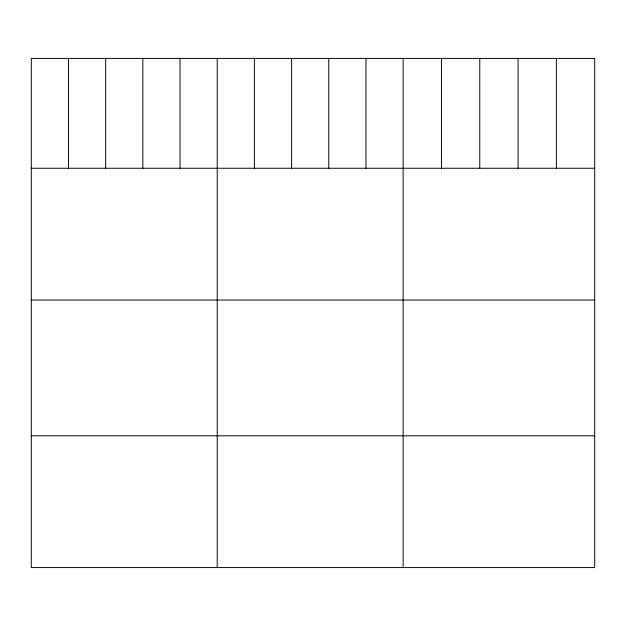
<?xml version="1.0" encoding="UTF-8"?>
<svg xmlns="http://www.w3.org/2000/svg" width="626" height="626" viewBox="0 0 626 626"><rect width="100%" height="100%" fill="white"/><g stroke="black" fill="none" stroke-linecap="round" stroke-linejoin="round"><path stroke-width="0.94" d="M31.3 168.253L594.7 168.253M31.3 300.034L594.7 300.034M31.3 435.798L594.7 435.798M556.389 58.429L556.389 168.253M518.078 58.429L518.078 168.253M479.766 58.429L479.766 168.253M441.455 58.429L441.455 168.253M403.144 58.429L403.144 567.571M365.96 58.429L365.96 168.253M328.775 58.429L328.775 168.253M291.591 58.429L291.591 168.253M254.406 58.429L254.406 168.253M217.222 58.429L217.222 567.571M180.038 58.429L180.038 168.253M142.853 58.429L142.853 168.253M105.669 58.429L105.669 168.253M68.484 58.429L68.484 168.253M594.7 58.429L31.3 58.429L31.3 567.571L594.7 567.571L594.7 58.429"/></g></svg>
